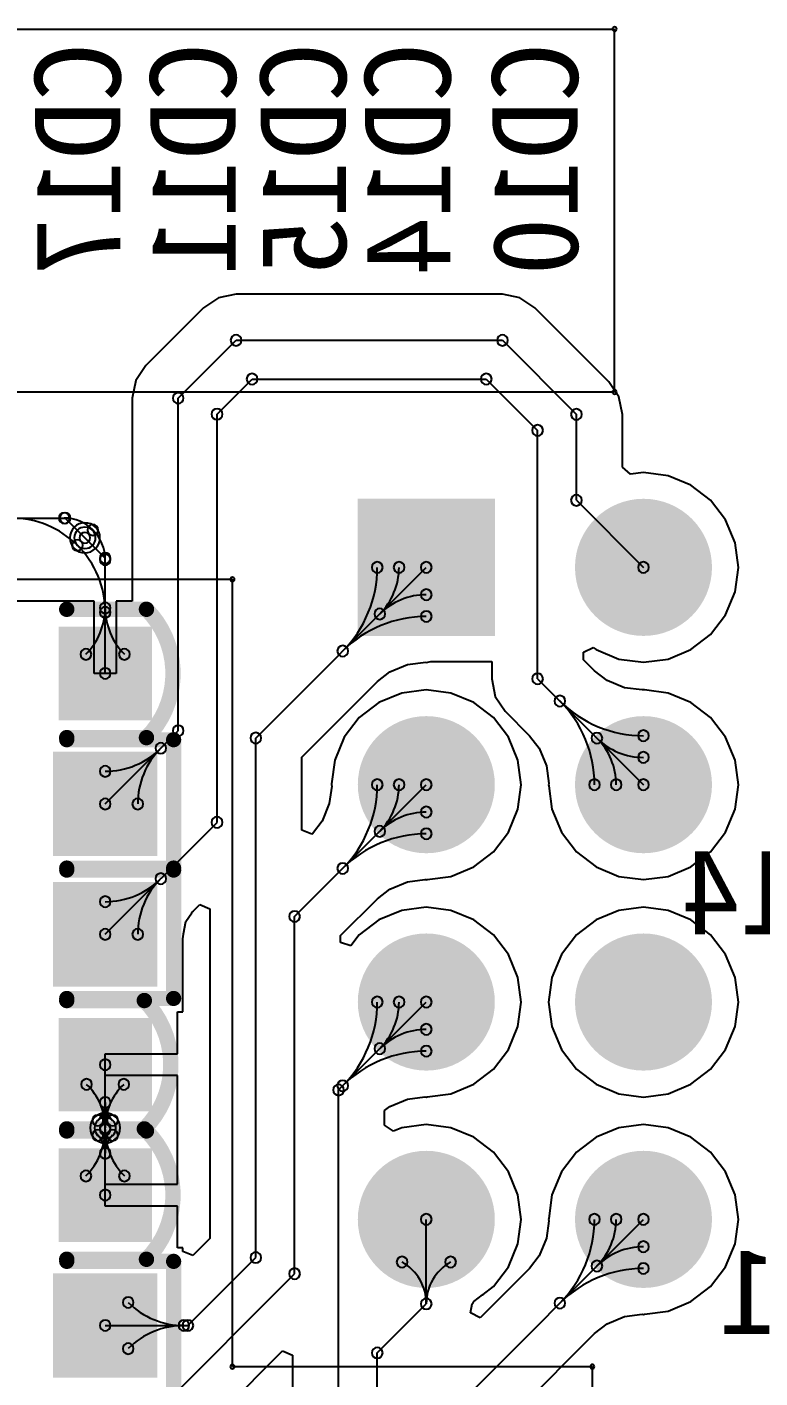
# Model space of a CAD drawing. Header units: inches. Extents: x 32166 to 66782, y 2386 to 7162.
# Drawn here: x 33592.8 to 33661.4, y 3424 to 3550.3 of the extents above; entities that cross this region are included whole.
import ezdxf

# ---------------------------------------------------------------- set-up
doc = ezdxf.new("R2010")
doc.units = ezdxf.units.IN
doc.header["$LTSCALE"] = 0.64311
doc.header["$MEASUREMENT"] = 0
for name, color, linetype in [('BOTTOMLAYER', 5, 'CONTINUOUS'), ('BOTTOMOVERLAY', 54, 'CONTINUOUS'), ('BOTTOMPASTE', 16, 'CONTINUOUS'), ('BOTTOMSOLDER', 6, 'CONTINUOUS'), ('MULTILAYER', 9, 'CONTINUOUS')]:
    doc.layers.add(name, color=color, linetype=linetype)
doc.styles.get("Standard").update_dxf_attribs({"font": 'txt', "width": 0.8})

msp = doc.modelspace()

# ---------------------------------------------------------------- linework, layer by layer
at = {"layer": 'BOTTOMLAYER'}
for p, q in [((33612.33, 3525.36), (33610.68, 3525.03)), ((33637.26, 3525.36), (33612.33, 3525.36)), ((33638.9, 3525.03), (33637.26, 3525.36)), ((33609.29, 3524.1), (33603.88, 3518.69)), ((33610.68, 3525.03), (33609.29, 3524.1)), ((33640.29, 3524.1), (33638.9, 3525.03)), ((33647.22, 3517.17), (33640.29, 3524.1)), ((33606.92, 3515.65), (33612.33, 3521.06)), ((33612.33, 3521.06), (33637.26, 3521.06)), ((33637.26, 3521.06), (33644.18, 3514.13)), ((33603.88, 3518.69), (33602.95, 3517.3)), ((33602.95, 3517.3), (33602.62, 3515.65)), ((33610.55, 3514.15), (33613.83, 3517.43)), ((33613.83, 3517.43), (33635.75, 3517.43)), ((33635.75, 3517.43), (33640.55, 3512.63)), ((33648.15, 3515.78), (33647.22, 3517.17)), ((33602.62, 3515.65), (33602.62, 3496.66)), ((33606.92, 3484.55), (33606.92, 3515.65)), ((33648.48, 3514.13), (33648.15, 3515.78)), ((33610.55, 3475.99), (33610.55, 3514.15)), ((33644.18, 3506.1), (33644.18, 3514.13)), ((33648.48, 3509.21), (33648.48, 3514.13)), ((33640.55, 3489.41), (33640.55, 3512.63)), ((33649.25, 3508.54), (33648.48, 3509.21)), ((33650.45, 3508.7), (33649.25, 3508.54)), ((33652.75, 3508.4), (33650.45, 3508.7)), ((33654.89, 3507.51), (33652.75, 3508.4)), ((33656.73, 3506.1), (33654.89, 3507.51)), ((33644.18, 3506.1), (33650.45, 3499.83)), ((33658.14, 3504.26), (33656.73, 3506.1)), ((33573.37, 3504.43), (33596.34, 3504.43)), ((33596.34, 3504.43), (33598.19, 3502.59)), ((33659.03, 3502.12), (33658.14, 3504.26)), ((33598.19, 3502.59), (33600.09, 3500.69)), ((33659.33, 3499.83), (33659.03, 3502.12)), ((33600.09, 3489.91), (33600.09, 3500.69)), ((33614.18, 3483.87), (33630.13, 3499.83)), ((33659.03, 3497.53), (33659.33, 3499.83)), ((33658.14, 3495.39), (33659.03, 3497.53)), ((33599.07, 3496.66), (33580.53, 3496.66)), ((33599.07, 3489.9), (33599.07, 3496.66)), ((33602.62, 3496.66), (33601.1, 3496.66)), ((33601.1, 3496.66), (33601.1, 3489.9)), ((33656.73, 3493.55), (33658.14, 3495.39)), ((33644.85, 3491.89), (33645.76, 3492.34)), ((33645.76, 3492.34), (33646.02, 3492.14)), ((33654.89, 3492.14), (33656.73, 3493.55)), ((33644.85, 3491.19), (33644.85, 3491.89)), ((33645.88, 3490.16), (33644.85, 3491.19)), ((33646.02, 3492.14), (33648.16, 3491.25)), ((33648.16, 3491.25), (33650.45, 3490.95)), ((33650.45, 3490.95), (33652.75, 3491.25)), ((33652.75, 3491.25), (33654.89, 3492.14)), ((33601.1, 3489.9), (33599.07, 3489.9)), ((33625.56, 3489.17), (33626.73, 3490.07)), ((33626.73, 3490.07), (33628.37, 3490.75)), ((33628.37, 3490.75), (33630.1, 3490.98)), ((33630.1, 3490.98), (33630.13, 3490.94)), ((33630.13, 3490.94), (33630.55, 3491.03)), ((33630.13, 3490.94), (33630.13, 3490.94)), ((33630.55, 3491.03), (33636.25, 3491.03)), ((33636.25, 3491.03), (33636.25, 3489.41)), ((33647.05, 3489.26), (33645.88, 3490.16)), ((33618.48, 3482.09), (33625.56, 3489.17)), ((33636.25, 3489.41), (33636.58, 3487.76)), ((33640.55, 3489.41), (33650.45, 3479.51)), ((33648.69, 3488.58), (33647.05, 3489.26)), ((33650.33, 3488.37), (33648.69, 3488.58)), ((33627.84, 3488.08), (33625.7, 3487.19)), ((33630.13, 3488.38), (33627.84, 3488.08)), ((33632.43, 3488.08), (33630.13, 3488.38)), ((33634.57, 3487.19), (33632.43, 3488.08)), ((33636.58, 3487.76), (33637.51, 3486.37)), ((33650.45, 3488.38), (33650.33, 3488.37)), ((33650.55, 3488.37), (33650.45, 3488.39)), ((33650.45, 3488.39), (33650.45, 3488.38)), ((33652.75, 3488.08), (33650.55, 3488.37)), ((33654.89, 3487.19), (33652.75, 3488.08)), ((33625.7, 3487.19), (33623.86, 3485.78)), ((33636.41, 3485.78), (33634.57, 3487.19)), ((33637.51, 3486.37), (33639.8, 3484.08)), ((33656.73, 3485.78), (33654.89, 3487.19)), ((33623.86, 3485.78), (33622.45, 3483.94)), ((33637.82, 3483.94), (33636.41, 3485.78)), ((33658.14, 3483.94), (33656.73, 3485.78)), ((33600.09, 3477.71), (33606.92, 3484.55)), ((33614.18, 3435.3), (33614.18, 3483.87)), ((33622.45, 3483.94), (33621.56, 3481.8)), ((33638.71, 3481.8), (33637.82, 3483.94)), ((33639.8, 3484.08), (33640.7, 3482.91)), ((33659.03, 3481.8), (33658.14, 3483.94)), ((33640.7, 3482.91), (33641.38, 3481.27)), ((33618.48, 3475.26), (33618.48, 3482.09)), ((33621.56, 3481.8), (33621.27, 3479.6)), ((33639.01, 3479.51), (33638.71, 3481.8)), ((33641.38, 3481.27), (33641.6, 3479.63)), ((33659.33, 3479.51), (33659.03, 3481.8)), ((33617.81, 3467.19), (33630.13, 3479.51)), ((33621.28, 3479.38), (33621.06, 3477.74)), ((33621.27, 3479.6), (33621.25, 3479.51)), ((33621.25, 3479.51), (33621.26, 3479.51)), ((33621.26, 3479.51), (33621.28, 3479.38)), ((33638.71, 3477.21), (33639.01, 3479.51)), ((33641.58, 3479.51), (33641.57, 3479.51)), ((33641.57, 3479.51), (33641.59, 3479.41)), ((33641.6, 3479.63), (33641.58, 3479.51)), ((33641.59, 3479.41), (33641.88, 3477.21)), ((33659.03, 3477.21), (33659.33, 3479.51)), ((33621.06, 3477.74), (33620.38, 3476.1)), ((33637.82, 3475.07), (33638.71, 3477.21)), ((33641.88, 3477.21), (33642.77, 3475.07)), ((33658.14, 3475.07), (33659.03, 3477.21)), ((33600.09, 3465.52), (33610.55, 3475.99)), ((33620.38, 3476.1), (33619.48, 3474.93)), ((33619.42, 3474.87), (33618.48, 3475.26)), ((33619.48, 3474.93), (33619.42, 3474.87)), ((33636.41, 3473.23), (33637.82, 3475.07)), ((33642.77, 3475.07), (33644.18, 3473.23)), ((33656.73, 3473.23), (33658.14, 3475.07)), ((33634.57, 3471.82), (33636.41, 3473.23)), ((33644.18, 3473.23), (33646.02, 3471.82)), ((33654.89, 3471.82), (33656.73, 3473.23)), ((33630.23, 3470.64), (33632.43, 3470.93)), ((33632.43, 3470.93), (33634.57, 3471.82)), ((33646.02, 3471.82), (33648.16, 3470.93)), ((33648.16, 3470.93), (33650.45, 3470.63)), ((33650.45, 3470.63), (33652.75, 3470.93)), ((33652.75, 3470.93), (33654.89, 3471.82)), ((33625.56, 3468.85), (33626.73, 3469.75)), ((33626.73, 3469.75), (33628.37, 3470.43)), ((33628.37, 3470.43), (33630.01, 3470.65)), ((33630.01, 3470.65), (33630.13, 3470.63)), ((33630.13, 3470.62), (33630.23, 3470.64)), ((33630.13, 3470.63), (33630.13, 3470.62)), ((33622.11, 3465.41), (33625.56, 3468.85)), ((33607.63, 3466.71), (33608.19, 3467.54)), ((33608.19, 3467.54), (33608.24, 3467.59)), ((33608.24, 3467.59), (33608.34, 3467.67)), ((33608.33, 3467.69), (33608.95, 3468.3)), ((33608.34, 3467.67), (33608.33, 3467.69)), ((33608.95, 3468.3), (33609.88, 3467.91)), ((33609.88, 3467.91), (33609.88, 3437.08)), ((33617.81, 3433.79), (33617.81, 3467.19)), ((33627.84, 3467.76), (33625.7, 3466.87)), ((33630.13, 3468.06), (33627.84, 3467.76)), ((33632.43, 3467.76), (33630.13, 3468.06)), ((33634.57, 3466.87), (33632.43, 3467.76)), ((33648.16, 3467.76), (33646.02, 3466.87)), ((33650.45, 3468.06), (33648.16, 3467.76)), ((33652.75, 3467.76), (33650.45, 3468.06)), ((33654.89, 3466.87), (33652.75, 3467.76)), ((33607.4, 3465.56), (33607.63, 3466.71)), ((33625.7, 3466.87), (33623.86, 3465.46)), ((33636.41, 3465.46), (33634.57, 3466.87)), ((33646.02, 3466.87), (33644.18, 3465.46)), ((33656.73, 3465.46), (33654.89, 3466.87)), ((33607.35, 3465.11), (33607.43, 3465.52)), ((33607.35, 3458.26), (33607.35, 3465.11)), ((33607.43, 3465.52), (33607.4, 3465.56)), ((33607.43, 3465.52), (33607.43, 3465.52)), ((33622.11, 3464.77), (33622.11, 3465.41)), ((33623.08, 3464.44), (33622.11, 3464.77)), ((33623.86, 3465.46), (33623.08, 3464.44)), ((33637.82, 3463.62), (33636.41, 3465.46)), ((33644.18, 3465.46), (33642.77, 3463.62)), ((33658.14, 3463.62), (33656.73, 3465.46)), ((33638.71, 3461.48), (33637.82, 3463.62)), ((33642.77, 3463.62), (33641.88, 3461.48)), ((33659.03, 3461.48), (33658.14, 3463.62)), ((33639.01, 3459.19), (33638.71, 3461.48)), ((33641.88, 3461.48), (33641.58, 3459.19)), ((33659.33, 3459.19), (33659.03, 3461.48)), ((33606.84, 3454.35), (33606.84, 3458.26)), ((33606.84, 3458.26), (33607.35, 3458.26)), ((33621.92, 3450.97), (33630.13, 3459.19)), ((33638.71, 3456.89), (33639.01, 3459.19)), ((33641.58, 3459.19), (33641.88, 3456.89)), ((33659.03, 3456.89), (33659.33, 3459.19)), ((33637.82, 3454.75), (33638.71, 3456.89)), ((33641.88, 3456.89), (33642.77, 3454.75)), ((33658.14, 3454.75), (33659.03, 3456.89)), ((33636.41, 3452.91), (33637.82, 3454.75)), ((33642.77, 3454.75), (33644.18, 3452.91)), ((33656.73, 3452.91), (33658.14, 3454.75)), ((33600.08, 3452.31), (33600.08, 3454.35)), ((33600.08, 3454.35), (33606.84, 3454.35)), ((33600.09, 3447.42), (33600.09, 3453.33)), ((33606.84, 3452.31), (33600.08, 3452.31)), ((33606.84, 3446.57), (33606.84, 3452.31)), ((33634.57, 3451.5), (33636.41, 3452.91)), ((33644.18, 3452.91), (33646.02, 3451.5)), ((33654.89, 3451.5), (33656.73, 3452.91)), ((33621.92, 3358.15), (33621.92, 3450.97)), ((33632.43, 3450.61), (33634.57, 3451.5)), ((33646.02, 3451.5), (33648.16, 3450.61)), ((33652.75, 3450.61), (33654.89, 3451.5)), ((33626.22, 3449.04), (33626.73, 3449.43)), ((33626.73, 3449.43), (33628.37, 3450.11)), ((33628.37, 3450.11), (33630.01, 3450.33)), ((33630.01, 3450.33), (33630.13, 3450.31)), ((33630.13, 3450.3), (33630.23, 3450.32)), ((33630.13, 3450.31), (33630.13, 3450.3)), ((33630.23, 3450.32), (33632.43, 3450.61)), ((33648.16, 3450.61), (33650.45, 3450.31)), ((33650.45, 3450.31), (33652.75, 3450.61)), ((33626.22, 3447.68), (33626.22, 3449.04)), ((33600.09, 3441.14), (33600.09, 3447.42)), ((33627.06, 3447.12), (33626.22, 3447.68)), ((33627.84, 3447.44), (33627.06, 3447.12)), ((33630.13, 3447.74), (33627.84, 3447.44)), ((33632.43, 3447.44), (33630.13, 3447.74)), ((33634.57, 3446.55), (33632.43, 3447.44)), ((33648.16, 3447.44), (33646.02, 3446.55)), ((33650.45, 3447.74), (33648.16, 3447.44)), ((33652.75, 3447.44), (33650.45, 3447.74)), ((33654.89, 3446.55), (33652.75, 3447.44)), ((33606.84, 3442.15), (33606.84, 3446.57)), ((33636.41, 3445.14), (33634.57, 3446.55)), ((33646.02, 3446.55), (33644.18, 3445.14)), ((33656.73, 3445.14), (33654.89, 3446.55)), ((33637.82, 3443.3), (33636.41, 3445.14)), ((33644.18, 3445.14), (33642.77, 3443.3)), ((33658.14, 3443.3), (33656.73, 3445.14)), ((33638.71, 3441.16), (33637.82, 3443.3)), ((33642.77, 3443.3), (33641.88, 3441.16)), ((33659.03, 3441.16), (33658.14, 3443.3)), ((33600.08, 3440.12), (33600.08, 3442.15)), ((33600.08, 3442.15), (33606.84, 3442.15)), ((33639.01, 3438.87), (33638.71, 3441.16)), ((33641.88, 3441.16), (33641.59, 3438.96)), ((33659.33, 3438.87), (33659.03, 3441.16)), ((33606.84, 3440.12), (33600.08, 3440.12)), ((33606.84, 3436.21), (33606.84, 3440.12)), ((33629.83, 3418.24), (33650.45, 3438.87)), ((33630.13, 3430.97), (33630.13, 3438.87)), ((33638.71, 3436.57), (33639.01, 3438.87)), ((33641.6, 3438.74), (33641.38, 3437.1)), ((33641.59, 3438.96), (33641.57, 3438.87)), ((33641.57, 3438.87), (33641.58, 3438.87)), ((33641.58, 3438.87), (33641.6, 3438.74)), ((33659.03, 3436.57), (33659.33, 3438.87)), ((33609.88, 3437.08), (33608.29, 3435.48)), ((33641.38, 3437.1), (33640.7, 3435.46)), ((33607.35, 3436.21), (33606.84, 3436.21)), ((33607.35, 3435.87), (33607.35, 3436.21)), ((33608.29, 3435.48), (33607.35, 3435.87)), ((33637.82, 3434.43), (33638.71, 3436.57)), ((33658.14, 3434.43), (33659.03, 3436.57)), ((33607.83, 3428.95), (33614.18, 3435.3)), ((33639.8, 3434.29), (33635.16, 3429.65)), ((33636.41, 3432.59), (33637.82, 3434.43)), ((33640.7, 3435.46), (33639.8, 3434.29)), ((33656.73, 3432.59), (33658.14, 3434.43)), ((33600.78, 3416.75), (33617.81, 3433.79)), ((33634.57, 3431.18), (33635.4, 3431.81)), ((33635.4, 3431.81), (33635.45, 3431.85)), ((33635.45, 3431.85), (33636.41, 3432.59)), ((33635.45, 3431.85), (33635.45, 3431.85)), ((33654.89, 3431.18), (33656.73, 3432.59)), ((33625.55, 3426.39), (33630.13, 3430.97)), ((33634.27, 3430.13), (33634.43, 3430.97)), ((33634.43, 3430.97), (33634.43, 3430.97)), ((33634.43, 3430.97), (33634.44, 3430.97)), ((33634.44, 3430.97), (33634.55, 3431.14)), ((33634.55, 3431.14), (33634.56, 3431.17)), ((33634.55, 3431.14), (33634.55, 3431.14)), ((33634.55, 3431.14), (33634.55, 3431.14)), ((33634.56, 3431.17), (33634.57, 3431.18)), ((33652.75, 3430.29), (33654.89, 3431.18)), ((33635.16, 3429.65), (33634.27, 3430.13)), ((33647.05, 3429.11), (33648.69, 3429.79)), ((33648.69, 3429.79), (33650.33, 3430.01)), ((33650.33, 3430.01), (33650.45, 3429.99)), ((33650.45, 3429.98), (33650.55, 3430)), ((33650.45, 3429.99), (33650.45, 3429.98)), ((33650.55, 3430), (33652.75, 3430.29)), ((33600.09, 3428.95), (33607.83, 3428.95)), ((33634.13, 3416.46), (33645.88, 3428.21)), ((33645.88, 3428.21), (33647.05, 3429.11)), ((33607.81, 3417.71), (33616.68, 3426.58)), ((33616.68, 3426.58), (33617.62, 3426.19)), ((33617.62, 3426.19), (33617.62, 3359.93)), ((33625.55, 3356.65), (33625.55, 3426.39))]:
    msp.add_line(p, q, dxfattribs=at)
at = {"layer": 'BOTTOMLAYER', "const_width": 5.6}
for points in [[(33647.65, 3499.83, 1), (33653.25, 3499.83, 1)], [(33627.33, 3479.51, 1), (33632.93, 3479.51, 1)], [(33647.65, 3479.51, 1), (33653.25, 3479.51, 1)], [(33627.33, 3459.19, 1), (33632.93, 3459.19, 1)], [(33647.65, 3459.19, 1), (33653.25, 3459.19, 1)], [(33627.33, 3438.87, 1), (33632.93, 3438.87, 1)], [(33647.65, 3438.87, 1), (33653.25, 3438.87, 1)]]:
    msp.add_lwpolyline(points, format="xyb", close=True, dxfattribs=at)
at = {"layer": 'BOTTOMLAYER'}
for centre, radius, start, end in [((33612.33, 3521.06), 0.508, 0, 180), ((33612.33, 3521.06), 0.508, 0, 180), ((33637.26, 3521.06), 0.508, 0, 180), ((33637.26, 3521.06), 0.508, 0, 180), ((33612.33, 3521.06), 0.508, 180, 0), ((33612.33, 3521.06), 0.508, 180, 0), ((33637.26, 3521.06), 0.508, 180, 0), ((33637.26, 3521.06), 0.508, 180, 0), ((33613.83, 3517.43), 0.508, 0, 180), ((33613.83, 3517.43), 0.508, 0, 180), ((33635.75, 3517.43), 0.508, 0, 180), ((33635.75, 3517.43), 0.508, 0, 180), ((33613.83, 3517.43), 0.508, 180, 0), ((33613.83, 3517.43), 0.508, 180, 0), ((33635.75, 3517.43), 0.508, 180, 0), ((33635.75, 3517.43), 0.508, 180, 0), ((33606.92, 3515.65), 0.508, 0, 180), ((33606.92, 3515.65), 0.508, 0, 180), ((33606.92, 3515.65), 0.508, 180, 0), ((33606.92, 3515.65), 0.508, 180, 0), ((33610.55, 3514.15), 0.508, 0, 180), ((33610.55, 3514.15), 0.508, 0, 180), ((33610.55, 3514.15), 0.508, 180, 0), ((33610.55, 3514.15), 0.508, 180, 0), ((33644.18, 3514.13), 0.508, 0, 180), ((33644.18, 3514.13), 0.508, 0, 180), ((33644.18, 3514.13), 0.508, 180, 0), ((33644.18, 3514.13), 0.508, 180, 0), ((33640.55, 3512.63), 0.508, 0, 180), ((33640.55, 3512.63), 0.508, 0, 180), ((33640.55, 3512.63), 0.508, 180, 0), ((33640.55, 3512.63), 0.508, 180, 0), ((33644.18, 3506.1), 0.508, 0, 180), ((33644.18, 3506.1), 0.508, 0, 180), ((33596.26, 3504.43), 0.508, 0, 180), ((33596.34, 3504.43), 0.508, 0, 180), ((33596.34, 3504.43), 0.508, 0, 180), ((33644.18, 3506.1), 0.508, 180, 0), ((33644.18, 3506.1), 0.508, 180, 0), ((33591.35, 3495.75), 8.68, 44.9999, 89.9999), ((33596.26, 3504.43), 0.508, 180, 0), ((33596.34, 3504.43), 0.508, 180, 0), ((33596.34, 3504.43), 0.508, 180, 0), ((33596.26, 3500.66), 3.78, 45, 90), ((33598.93, 3503.33), 0.508, 0, 180), ((33598.93, 3503.33), 0.508, 0, 180), ((33598.19, 3502.59), 1, 0, 180), ((33598.19, 3502.59), 1, 180, 0), ((33598.19, 3502.59), 0.508, 0, 180), ((33598.19, 3502.59), 0.508, 0, 180), ((33598.19, 3502.59), 0.508, 180, 0), ((33598.19, 3502.59), 0.508, 180, 0), ((33598.93, 3503.33), 0.508, 180, 0), ((33598.93, 3503.33), 0.508, 180, 0), ((33596.14, 3500.54), 3.95, 0.0001, 45.0001), ((33597.49, 3501.89), 0.508, 0, 180), ((33597.49, 3501.89), 0.508, 0, 180), ((33597.49, 3501.89), 0.508, 180, 0), ((33597.49, 3501.89), 0.508, 180, 0), ((33591.24, 3495.63), 8.85, 0.0001, 45.0001), ((33600.09, 3500.69), 0.508, 0, 180), ((33600.09, 3500.69), 0.508, 0, 180), ((33600.09, 3500.54), 0.508, 0, 180), ((33600.09, 3500.69), 0.508, 180, 0), ((33600.09, 3500.69), 0.508, 180, 0), ((33600.09, 3500.54), 0.508, 180, 0), ((33625.55, 3499.83), 0.508, 0, 180), ((33627.58, 3499.83), 0.508, 0, 180), ((33630.13, 3499.83), 0.508, 0, 180), ((33650.45, 3499.83), 0.508, 0, 180), ((33614.48, 3499.83), 11.07, 315, 0), ((33625.55, 3499.83), 0.508, 180, 0), ((33621.42, 3499.83), 6.16, 314.9998, 359.9998), ((33627.58, 3499.83), 0.508, 180, 0), ((33630.13, 3499.83), 0.508, 180, 0), ((33650.45, 3499.83), 0.508, 180, 0), ((33630.13, 3497.27), 0.508, 0, 180), ((33600.09, 3496.04), 0.508, 0, 180), ((33600.09, 3496.04), 0.508, 0, 180), ((33600.09, 3495.63), 0.508, 0, 180), ((33630.13, 3491.11), 6.16, 90.0002, 135.0002), ((33630.13, 3497.27), 0.508, 180, 0), ((33593.95, 3496.04), 6.13, 315.0001, 0.0001), ((33600.09, 3496.04), 0.508, 180, 0), ((33600.09, 3496.04), 0.508, 180, 0), ((33600.09, 3495.63), 0.508, 180, 0), ((33606.22, 3496.04), 6.13, 179.9999, 224.9999), ((33630.13, 3484.17), 11.07, 90, 135), ((33625.78, 3495.47), 0.508, 0, 180), ((33625.78, 3495.47), 0.508, 0, 180), ((33625.78, 3495.47), 0.508, 180, 0), ((33625.78, 3495.47), 0.508, 180, 0), ((33630.13, 3495.24), 0.508, 0, 180), ((33630.13, 3495.24), 0.508, 180, 0), ((33622.31, 3492), 0.508, 0, 180), ((33622.31, 3492), 0.508, 0, 180), ((33598.29, 3491.7), 0.508, 0, 180), ((33598.29, 3491.7), 0.508, 180, 0), ((33601.88, 3491.7), 0.508, 0, 180), ((33601.88, 3491.7), 0.508, 180, 0), ((33622.31, 3492), 0.508, 180, 0), ((33622.31, 3492), 0.508, 180, 0), ((33600.09, 3489.91), 0.508, 0, 180), ((33600.09, 3489.91), 0.508, 180, 0), ((33640.55, 3489.41), 0.508, 0, 180), ((33640.55, 3489.41), 0.508, 0, 180), ((33640.55, 3489.41), 0.508, 180, 0), ((33640.55, 3489.41), 0.508, 180, 0), ((33642.63, 3487.33), 0.508, 0, 180), ((33642.63, 3487.33), 0.508, 0, 180), ((33642.63, 3487.33), 0.508, 180, 0), ((33642.63, 3487.33), 0.508, 180, 0), ((33634.8, 3479.51), 11.07, 360, 45), ((33650.45, 3495.16), 11.07, 225, 270), ((33606.92, 3484.55), 0.508, 0, 180), ((33606.92, 3484.55), 0.508, 0, 180), ((33606.92, 3484.55), 0.508, 180, 0), ((33606.92, 3484.55), 0.508, 180, 0), ((33614.18, 3483.87), 0.508, 0, 180), ((33614.18, 3483.87), 0.508, 0, 180), ((33614.18, 3483.87), 0.508, 180, 0), ((33614.18, 3483.87), 0.508, 180, 0), ((33646.1, 3483.86), 0.508, 0, 180), ((33646.1, 3483.86), 0.508, 0, 180), ((33646.1, 3483.86), 0.508, 180, 0), ((33646.1, 3483.86), 0.508, 180, 0), ((33641.74, 3479.51), 6.16, 0.0002, 45.0002), ((33650.45, 3488.22), 6.16, 224.9998, 269.9998), ((33650.45, 3484.09), 0.508, 0, 180), ((33650.45, 3484.09), 0.508, 180, 0), ((33600.09, 3488.12), 7.36, 270, 315), ((33610.49, 3477.71), 7.36, 135, 180), ((33605.29, 3482.92), 0.508, 0, 180), ((33605.29, 3482.92), 0.508, 0, 180), ((33605.29, 3482.92), 0.508, 180, 0), ((33605.29, 3482.92), 0.508, 180, 0), ((33650.45, 3482.06), 0.508, 0, 180), ((33600.09, 3480.76), 0.508, 0, 180), ((33650.45, 3482.06), 0.508, 180, 0), ((33600.09, 3480.76), 0.508, 180, 0), ((33625.55, 3479.51), 0.508, 0, 180), ((33627.58, 3479.51), 0.508, 0, 180), ((33630.13, 3479.51), 0.508, 0, 180), ((33645.87, 3479.51), 0.508, 0, 180), ((33647.9, 3479.51), 0.508, 0, 180), ((33650.45, 3479.51), 0.508, 0, 180), ((33614.48, 3479.51), 11.07, 315, 0), ((33625.55, 3479.51), 0.508, 180, 0), ((33621.42, 3479.51), 6.16, 314.9998, 359.9998), ((33627.58, 3479.51), 0.508, 180, 0), ((33630.13, 3479.51), 0.508, 180, 0), ((33645.87, 3479.51), 0.508, 180, 0), ((33647.9, 3479.51), 0.508, 180, 0), ((33650.45, 3479.51), 0.508, 180, 0), ((33600.09, 3477.71), 0.508, 0, 180), ((33600.09, 3477.71), 0.508, 180, 0), ((33603.13, 3477.71), 0.508, 0, 180), ((33603.13, 3477.71), 0.508, 180, 0), ((33630.13, 3476.95), 0.508, 0, 180), ((33610.55, 3475.99), 0.508, 0, 180), ((33610.55, 3475.99), 0.508, 0, 180), ((33610.55, 3475.99), 0.508, 180, 0), ((33610.55, 3475.99), 0.508, 180, 0), ((33630.13, 3470.79), 6.16, 90.0002, 135.0002), ((33630.13, 3476.95), 0.508, 180, 0), ((33630.13, 3463.85), 11.07, 90, 135), ((33625.78, 3475.15), 0.508, 0, 180), ((33625.78, 3475.15), 0.508, 0, 180), ((33625.78, 3475.15), 0.508, 180, 0), ((33625.78, 3475.15), 0.508, 180, 0), ((33630.13, 3474.92), 0.508, 0, 180), ((33630.13, 3474.92), 0.508, 180, 0), ((33622.31, 3471.68), 0.508, 0, 180), ((33622.31, 3471.68), 0.508, 0, 180), ((33605.29, 3470.72), 0.508, 0, 180), ((33605.29, 3470.72), 0.508, 0, 180), ((33622.31, 3471.68), 0.508, 180, 0), ((33622.31, 3471.68), 0.508, 180, 0), ((33600.09, 3475.93), 7.36, 270, 315), ((33610.49, 3465.52), 7.36, 135, 180), ((33605.29, 3470.72), 0.508, 180, 0), ((33605.29, 3470.72), 0.508, 180, 0), ((33600.09, 3468.57), 0.508, 0, 180), ((33600.09, 3468.57), 0.508, 180, 0), ((33617.81, 3467.19), 0.508, 0, 180), ((33617.81, 3467.19), 0.508, 0, 180), ((33617.81, 3467.19), 0.508, 180, 0), ((33617.81, 3467.19), 0.508, 180, 0), ((33600.09, 3465.52), 0.508, 0, 180), ((33603.13, 3465.52), 0.508, 0, 180), ((33600.09, 3465.52), 0.508, 180, 0), ((33603.13, 3465.52), 0.508, 180, 0), ((33625.55, 3459.19), 0.508, 0, 180), ((33627.58, 3459.19), 0.508, 0, 180), ((33630.13, 3459.19), 0.508, 0, 180), ((33614.48, 3459.19), 11.07, 315, 0), ((33625.55, 3459.19), 0.508, 180, 0), ((33621.42, 3459.19), 6.16, 314.9998, 359.9998), ((33627.58, 3459.19), 0.508, 180, 0), ((33630.13, 3459.19), 0.508, 180, 0), ((33630.13, 3456.63), 0.508, 0, 180), ((33630.13, 3450.47), 6.16, 90.0002, 135.0002), ((33630.13, 3456.63), 0.508, 180, 0), ((33630.13, 3443.53), 11.07, 90, 135), ((33625.78, 3454.83), 0.508, 0, 180), ((33625.78, 3454.83), 0.508, 0, 180), ((33625.78, 3454.83), 0.508, 180, 0), ((33625.78, 3454.83), 0.508, 180, 0), ((33630.13, 3454.6), 0.508, 0, 180), ((33630.13, 3454.6), 0.508, 180, 0), ((33600.09, 3453.33), 0.508, 0, 180), ((33600.09, 3453.33), 0.508, 180, 0), ((33598.34, 3451.49), 0.508, 0, 180), ((33601.83, 3451.49), 0.508, 0, 180), ((33598.34, 3451.49), 0.508, 180, 0), ((33594.49, 3447.42), 5.6, 0.0001, 46.5391), ((33605.68, 3447.42), 5.6, 133.4609, 179.9999), ((33601.83, 3451.49), 0.508, 180, 0), ((33621.92, 3450.97), 0.508, 0, 180), ((33621.92, 3450.97), 0.508, 0, 180), ((33621.92, 3450.97), 0.508, 180, 0), ((33621.92, 3450.97), 0.508, 180, 0), ((33622.31, 3451.36), 0.508, 0, 180), ((33622.31, 3451.36), 0.508, 0, 180), ((33622.31, 3451.36), 0.508, 180, 0), ((33622.31, 3451.36), 0.508, 180, 0), ((33597.71, 3449.8), 2.38, 314.9996, 359.9996), ((33600.09, 3449.8), 0.508, 0, 180), ((33600.09, 3449.8), 0.508, 0, 180), ((33600.09, 3449.8), 0.508, 180, 0), ((33600.09, 3449.8), 0.508, 180, 0), ((33602.46, 3449.8), 2.38, 180.0004, 225.0004), ((33599.39, 3448.12), 0.508, 0, 180), ((33599.39, 3448.12), 0.508, 180, 0), ((33600.09, 3447.42), 1, 0, 180), ((33600.78, 3448.12), 0.508, 0, 180), ((33600.78, 3448.12), 0.508, 180, 0), ((33593.95, 3447.27), 6.13, 315.0001, 0.0001), ((33599.39, 3446.73), 0.508, 0, 180), ((33600.09, 3447.42), 1, 180, 0), ((33600.09, 3447.42), 0.508, 0, 180), ((33600.09, 3447.42), 0.508, 0, 180), ((33600.09, 3447.42), 0.508, 0, 180), ((33600.09, 3447.42), 0.508, 0, 180), ((33600.09, 3447.27), 0.508, 0, 180), ((33600.09, 3447.27), 0.508, 0, 180), ((33600.09, 3447.42), 0.508, 180, 0), ((33600.09, 3447.42), 0.508, 180, 0), ((33600.09, 3447.42), 0.508, 180, 0), ((33600.09, 3447.42), 0.508, 180, 0), ((33600.09, 3447.27), 0.508, 180, 0), ((33600.09, 3447.27), 0.508, 180, 0), ((33606.22, 3447.27), 6.13, 179.9999, 224.9999), ((33600.78, 3446.73), 0.508, 0, 180), ((33599.39, 3446.73), 0.508, 180, 0), ((33597.71, 3445.05), 2.38, 0.0004, 45.0004), ((33602.46, 3445.05), 2.38, 134.9996, 179.9996), ((33600.78, 3446.73), 0.508, 180, 0), ((33600.09, 3445.05), 0.508, 0, 180), ((33600.09, 3445.05), 0.508, 0, 180), ((33600.09, 3445.05), 0.508, 180, 0), ((33600.09, 3445.05), 0.508, 180, 0), ((33598.29, 3442.93), 0.508, 0, 180), ((33601.88, 3442.93), 0.508, 0, 180), ((33598.29, 3442.93), 0.508, 180, 0), ((33601.88, 3442.93), 0.508, 180, 0), ((33600.09, 3441.14), 0.508, 0, 180), ((33600.09, 3441.14), 0.508, 180, 0), ((33630.13, 3438.87), 0.508, 0, 180), ((33645.87, 3438.87), 0.508, 0, 180), ((33647.9, 3438.87), 0.508, 0, 180), ((33650.45, 3438.87), 0.508, 0, 180), ((33630.13, 3438.87), 0.508, 180, 0), ((33634.8, 3438.87), 11.07, 315, 0), ((33645.87, 3438.87), 0.508, 180, 0), ((33641.74, 3438.87), 6.16, 314.9998, 359.9998), ((33647.9, 3438.87), 0.508, 180, 0), ((33650.45, 3438.87), 0.508, 180, 0), ((33650.45, 3436.31), 0.508, 0, 180), ((33614.18, 3435.3), 0.508, 0, 180), ((33614.18, 3435.3), 0.508, 0, 180), ((33650.45, 3430.15), 6.16, 90.0002, 135.0002), ((33650.45, 3436.31), 0.508, 180, 0), ((33614.18, 3435.3), 0.508, 180, 0), ((33614.18, 3435.3), 0.508, 180, 0), ((33617.81, 3433.79), 0.508, 0, 180), ((33617.81, 3433.79), 0.508, 0, 180), ((33627.86, 3434.88), 0.508, 0, 180), ((33627.86, 3434.88), 0.508, 180, 0), ((33625.63, 3430.97), 4.51, 0, 60.277), ((33634.64, 3430.97), 4.51, 119.723, 180), ((33632.41, 3434.88), 0.508, 0, 180), ((33632.41, 3434.88), 0.508, 180, 0), ((33650.45, 3423.21), 11.07, 90, 135), ((33646.1, 3434.51), 0.508, 0, 180), ((33646.1, 3434.51), 0.508, 0, 180), ((33646.1, 3434.51), 0.508, 180, 0), ((33646.1, 3434.51), 0.508, 180, 0), ((33650.45, 3434.28), 0.508, 0, 180), ((33650.45, 3434.28), 0.508, 180, 0), ((33617.81, 3433.79), 0.508, 180, 0), ((33617.81, 3433.79), 0.508, 180, 0), ((33602.24, 3431.1), 0.508, 0, 180), ((33602.24, 3431.1), 0.508, 180, 0), ((33607.45, 3436.3), 7.36, 225, 270), ((33630.13, 3430.97), 0.508, 0, 180), ((33630.13, 3430.97), 0.508, 0, 180), ((33630.13, 3430.97), 0.508, 0, 180), ((33630.13, 3430.97), 0.508, 0, 180), ((33630.13, 3430.97), 0.508, 180, 0), ((33630.13, 3430.97), 0.508, 180, 0), ((33630.13, 3430.97), 0.508, 180, 0), ((33630.13, 3430.97), 0.508, 180, 0), ((33642.63, 3431.04), 0.508, 0, 180), ((33642.63, 3431.04), 0.508, 0, 180), ((33642.63, 3431.04), 0.508, 180, 0), ((33642.63, 3431.04), 0.508, 180, 0), ((33600.09, 3428.95), 0.508, 0, 180), ((33607.45, 3428.95), 0.508, 0, 180), ((33607.45, 3428.95), 0.508, 0, 180), ((33607.83, 3428.95), 0.508, 0, 180), ((33607.83, 3428.95), 0.508, 0, 180), ((33600.09, 3428.95), 0.508, 180, 0), ((33607.45, 3421.59), 7.36, 90, 135), ((33607.45, 3428.95), 0.508, 180, 0), ((33607.45, 3428.95), 0.508, 180, 0), ((33607.83, 3428.95), 0.508, 180, 0), ((33607.83, 3428.95), 0.508, 180, 0), ((33602.24, 3426.79), 0.508, 0, 180), ((33602.24, 3426.79), 0.508, 180, 0), ((33625.55, 3426.39), 0.508, 0, 180), ((33625.55, 3426.39), 0.508, 0, 180), ((33625.55, 3426.39), 0.508, 180, 0), ((33625.55, 3426.39), 0.508, 180, 0)]:
    msp.add_arc(centre, radius, start, end, dxfattribs=at)
for points in [[(33635.73, 3505.43), (33624.53, 3505.43), (33635.73, 3494.23), (33624.53, 3494.23)], [(33596.53, 3486.35), (33603.64, 3486.35), (33596.53, 3493.46), (33603.64, 3493.46)], [(33604.15, 3481.78), (33596.02, 3481.78), (33604.15, 3473.65), (33596.02, 3473.65)], [(33604.15, 3469.59), (33596.02, 3469.59), (33604.15, 3461.46), (33596.02, 3461.46)], [(33603.64, 3456.89), (33596.53, 3456.89), (33603.64, 3449.77), (33596.53, 3449.77)], [(33596.53, 3437.58), (33603.64, 3437.58), (33596.53, 3444.69), (33603.64, 3444.69)], [(33604.15, 3433.01), (33596.02, 3433.01), (33604.15, 3424.88), (33596.02, 3424.88)]]:
    msp.add_solid(points, dxfattribs=at)
at = {"layer": 'BOTTOMOVERLAY'}
for p, q in [((33551.19, 3550.15), (33647.75, 3550.15)), ((33647.75, 3516.23), (33647.75, 3550.15)), ((33580.89, 3516.23), (33647.75, 3516.23)), ((33580.89, 3498.71), (33611.99, 3498.71)), ((33611.99, 3425.11), (33611.99, 3498.71)), ((33611.99, 3425.11), (33645.67, 3425.11)), ((33645.67, 3295.19), (33645.67, 3425.11))]:
    msp.add_line(p, q, dxfattribs=at)
for points, const_width in [([(33596.49, 3495.91), (33603.95, 3495.91)], 1.44), ([(33596.49, 3483.91), (33603.95, 3483.91)], 1.44), ([(33596.49, 3483.71), (33606.49, 3483.71)], 1.42), ([(33606.49, 3471.71), (33606.49, 3483.71)], 1.42), ([(33596.49, 3471.71), (33606.49, 3471.71)], 1.42), ([(33596.49, 3471.52), (33606.49, 3471.52)], 1.42), ([(33606.49, 3459.52), (33606.49, 3471.52)], 1.42), ([(33596.49, 3459.33), (33603.75, 3459.33)], 1.44), ([(33596.49, 3459.52), (33606.49, 3459.52)], 1.42), ([(33596.49, 3447.33), (33603.75, 3447.33)], 1.44), ([(33596.49, 3447.14), (33603.95, 3447.14)], 1.44), ([(33596.49, 3435.14), (33603.95, 3435.14)], 1.44), ([(33596.49, 3434.95), (33606.49, 3434.95)], 1.42), ([(33606.49, 3422.95), (33606.49, 3434.95)], 1.42)]:
    msp.add_lwpolyline(points, dxfattribs=dict(at, const_width=const_width))
for points, const_width in [([(33596.49, 3495.55, 1), (33596.49, 3496.27, 1)], 0.72), ([(33603.95, 3495.55, 1), (33603.95, 3496.27, 1)], 0.72), ([(33603.95, 3495.55, 1), (33603.95, 3496.27, 1)], 0.72), ([(33596.49, 3483.55, 1), (33596.49, 3484.27, 1)], 0.72), ([(33596.49, 3484.07, 1), (33596.49, 3483.36, 1)], 0.711), ([(33603.95, 3483.55, 1), (33603.95, 3484.27, 1)], 0.72), ([(33603.95, 3483.55, 1), (33603.95, 3484.27, 1)], 0.72), ([(33606.49, 3484.07, 1), (33606.49, 3483.36, 1)], 0.711), ([(33606.49, 3484.07, 1), (33606.49, 3483.36, 1)], 0.711), ([(33596.49, 3472.07, 1), (33596.49, 3471.36, 1)], 0.711), ([(33596.49, 3471.88, 1), (33596.49, 3471.17, 1)], 0.711), ([(33606.49, 3472.07, 1), (33606.49, 3471.36, 1)], 0.711), ([(33606.49, 3472.07, 1), (33606.49, 3471.36, 1)], 0.711), ([(33606.49, 3471.88, 1), (33606.49, 3471.17, 1)], 0.711), ([(33606.49, 3471.88, 1), (33606.49, 3471.17, 1)], 0.711), ([(33596.49, 3459.69, 1), (33596.49, 3458.97, 1)], 0.72), ([(33596.49, 3459.88, 1), (33596.49, 3459.17, 1)], 0.711), ([(33603.75, 3459.69, 1), (33603.75, 3458.97, 1)], 0.72), ([(33603.75, 3459.69, 1), (33603.75, 3458.97, 1)], 0.72), ([(33606.49, 3459.88, 1), (33606.49, 3459.17, 1)], 0.711), ([(33606.49, 3459.88, 1), (33606.49, 3459.17, 1)], 0.711), ([(33596.49, 3447.69, 1), (33596.49, 3446.97, 1)], 0.72), ([(33596.49, 3446.78, 1), (33596.49, 3447.5, 1)], 0.72), ([(33603.75, 3447.69, 1), (33603.75, 3446.97, 1)], 0.72), ([(33603.75, 3447.69, 1), (33603.75, 3446.97, 1)], 0.72), ([(33603.95, 3446.78, 1), (33603.95, 3447.5, 1)], 0.72), ([(33603.95, 3446.78, 1), (33603.95, 3447.5, 1)], 0.72), ([(33596.49, 3434.78, 1), (33596.49, 3435.5, 1)], 0.72), ([(33596.49, 3435.3, 1), (33596.49, 3434.59, 1)], 0.711), ([(33603.95, 3434.78, 1), (33603.95, 3435.5, 1)], 0.72), ([(33603.95, 3434.78, 1), (33603.95, 3435.5, 1)], 0.72), ([(33606.49, 3435.3, 1), (33606.49, 3434.59, 1)], 0.711), ([(33606.49, 3435.3, 1), (33606.49, 3434.59, 1)], 0.711)]:
    msp.add_lwpolyline(points, format="xyb", close=True, dxfattribs=dict(at, const_width=const_width))
at = {"layer": 'BOTTOMOVERLAY', "const_width": 1.44}
for points in [[(33603.95, 3495.91, -0.414214), (33603.95, 3483.91)], [(33603.75, 3459.33, -0.414214), (33603.75, 3447.33)], [(33603.95, 3447.14, -0.414214), (33603.95, 3435.14)]]:
    msp.add_lwpolyline(points, format="xyb", dxfattribs=at)
at = {"layer": 'BOTTOMOVERLAY'}
for centre, start, end in [((33647.75, 3550.15), 0, 180), ((33647.75, 3550.15), 0, 180), ((33647.75, 3550.15), 180, 0), ((33647.75, 3550.15), 180, 0), ((33647.75, 3516.23), 0, 180), ((33647.75, 3516.23), 0, 180), ((33647.75, 3516.23), 180, 0), ((33647.75, 3516.23), 180, 0), ((33611.99, 3498.71), 0, 180), ((33611.99, 3498.71), 0, 180), ((33611.99, 3498.71), 180, 0), ((33611.99, 3498.71), 180, 0), ((33611.99, 3425.11), 0, 180), ((33611.99, 3425.11), 0, 180), ((33611.99, 3425.11), 180, 0), ((33611.99, 3425.11), 180, 0), ((33645.67, 3425.11), 0, 180), ((33645.67, 3425.11), 0, 180), ((33645.67, 3425.11), 180, 0), ((33645.67, 3425.11), 180, 0)]:
    msp.add_arc(centre, 0.2, start, end, dxfattribs=at)
at = {"layer": 'BOTTOMPASTE'}
for points in [[(33596.53, 3486.35), (33603.64, 3486.35), (33596.53, 3493.46), (33603.64, 3493.46)], [(33604.15, 3481.78), (33596.02, 3481.78), (33604.15, 3473.65), (33596.02, 3473.65)], [(33604.15, 3469.59), (33596.02, 3469.59), (33604.15, 3461.46), (33596.02, 3461.46)], [(33603.64, 3456.89), (33596.53, 3456.89), (33603.64, 3449.77), (33596.53, 3449.77)], [(33596.53, 3437.58), (33603.64, 3437.58), (33596.53, 3444.69), (33603.64, 3444.69)], [(33604.15, 3433.01), (33596.02, 3433.01), (33604.15, 3424.88), (33596.02, 3424.88)]]:
    msp.add_solid(points, dxfattribs=at)
at = {"layer": 'BOTTOMSOLDER', "const_width": 6.41}
for points in [[(33647.25, 3499.83, 1), (33653.66, 3499.83, 1)], [(33626.93, 3479.51, 1), (33633.34, 3479.51, 1)], [(33647.25, 3479.51, 1), (33653.66, 3479.51, 1)], [(33626.93, 3459.19, 1), (33633.34, 3459.19, 1)], [(33647.25, 3459.19, 1), (33653.66, 3459.19, 1)], [(33626.93, 3438.87, 1), (33633.34, 3438.87, 1)], [(33647.25, 3438.87, 1), (33653.66, 3438.87, 1)]]:
    msp.add_lwpolyline(points, format="xyb", close=True, dxfattribs=at)
at = {"layer": 'BOTTOMSOLDER'}
for centre, start, end in [((33598.19, 3502.59), 0, 180), ((33598.19, 3502.59), 180, 0), ((33600.09, 3447.42), 0, 180), ((33600.09, 3447.42), 180, 0)]:
    msp.add_arc(centre, 1.41, start, end, dxfattribs=at)
for points in [[(33636.55, 3506.24), (33623.72, 3506.24), (33636.55, 3493.41), (33623.72, 3493.41)], [(33595.72, 3485.54), (33604.46, 3485.54), (33595.72, 3494.27), (33604.46, 3494.27)], [(33604.96, 3482.59), (33595.21, 3482.59), (33604.96, 3472.84), (33595.21, 3472.84)], [(33604.96, 3470.4), (33595.21, 3470.4), (33604.96, 3460.64), (33595.21, 3460.64)], [(33604.46, 3457.7), (33595.72, 3457.7), (33604.46, 3448.96), (33595.72, 3448.96)], [(33595.72, 3436.77), (33604.46, 3436.77), (33595.72, 3445.51), (33604.46, 3445.51)], [(33604.96, 3433.82), (33595.21, 3433.82), (33604.96, 3424.07), (33595.21, 3424.07)]]:
    msp.add_solid(points, dxfattribs=at)
at = {"layer": 'MULTILAYER', "const_width": 5.6}
for points in [[(33647.65, 3499.83, 1), (33653.25, 3499.83, 1)], [(33627.33, 3479.51, 1), (33632.93, 3479.51, 1)], [(33647.65, 3479.51, 1), (33653.25, 3479.51, 1)], [(33627.33, 3459.19, 1), (33632.93, 3459.19, 1)], [(33647.65, 3459.19, 1), (33653.25, 3459.19, 1)], [(33627.33, 3438.87, 1), (33632.93, 3438.87, 1)], [(33647.65, 3438.87, 1), (33653.25, 3438.87, 1)]]:
    msp.add_lwpolyline(points, format="xyb", close=True, dxfattribs=at)
at = {"layer": 'MULTILAYER'}
for centre, start, end in [((33598.19, 3502.59), 0, 180), ((33598.19, 3502.59), 180, 0), ((33600.09, 3447.42), 0, 180), ((33600.09, 3447.42), 180, 0)]:
    msp.add_arc(centre, 1, start, end, dxfattribs=at)
msp.add_solid([(33635.73, 3505.43), (33624.53, 3505.43), (33635.73, 3494.23), (33624.53, 3494.23)], dxfattribs=at)

# ---------------------------------------------------------------- texts
at = {"layer": 'BOTTOMOVERLAY', "text_generation_flag": 2}
for s, rotation, p in [('CD17', 90, (33601.51, 3548.87)), ('CD11', 90, (33612.31, 3548.87)), ('CD15', 90, (33622.63, 3548.87)), ('CD14', 90, (33632.39, 3548.87)), ('CD10', 90, (33644.31, 3548.87)), ('RC14', 360, (33675.78, 3465.52)), ('RC11', 360, (33679.27, 3428.15))]:
    msp.add_text(s, height=8, rotation=rotation, dxfattribs=at).set_placement(p)

doc.saveas('drawing.dxf')
